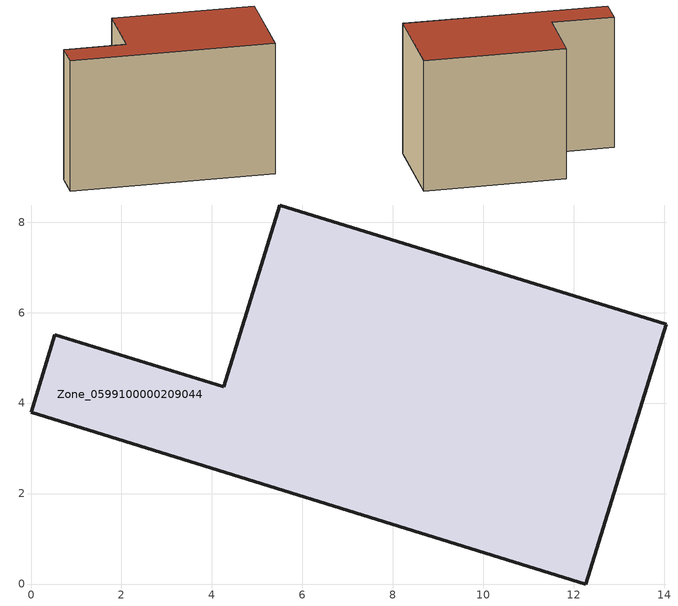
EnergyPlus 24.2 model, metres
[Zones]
Zone_0599100000209044
 floor ground (C_G): 12.27,0 0,3.8 0.52,5.51 4.26,4.36 5.5,8.38 14.05,5.74 z0
 wall outside (C_F): 12.27,0 14.05,5.74 5.5,8.38 4.26,4.36 0.52,5.51 0,3.8 12.27,0 z0:8.67
 roof outside (C_R): 0,3.8 12.27,0 14.05,5.74 5.5,8.38 4.26,4.36 0.52,5.51 z8.67
[BUILDING]
Pand.0599100000209044: North Axis=0; Terrain=City; Loads Convergence Tolerance Value=0.04; Temperature Convergence Tolerance Value=0.4; Solar Distribution=FullExterior; Maximum Number of Warmup Days=25; Minimum Number of Warmup Days=1
[Site:Location]
Rotterdam.The.Hague.AP_ZH_NLD Design_Conditions: Latitude=51.96; Longitude=4.45; Time Zone=1; Elevation=-4.5
[SITE:GROUNDTEMPERATURE:BUILDINGSURFACE]
18, 18, 18, 18, 18, 18, 18, 18, 18, 18, 18, 18
[MATERIAL] Thermal Absorptance=0.9; Solar Absorptance=0.7; Visible Absorptance=0.7
Name | Roughness | Thickness | Conductivity | Density | Specific Heat
G.TI.1975-1991 | MediumSmooth | 0.15 | 0.288461 | 540 | 1210
F.TI.1975-1991 | Rough | 0.3 | 0.230769 | 1920 | 840
R.TI.1975-1991 | MediumRough | 0.2 | 0.153846 | 1500 | 1000
[CONSTRUCTION]
C_G: G.TI.1975-1991
C_F: F.TI.1975-1991
C_R: R.TI.1975-1991
[ZONE]
Zone_0599100000209044: Type=1; Multiplier=1; Ceiling Height=Autocalculate; Volume=Autocalculate; Floor Area=autocalculate; Part of Total Floor Area=Yes
[ZONEINFILTRATION:DESIGNFLOWRATE]
Infil_Zone_0599100000209044: Zone or ZoneList or Space or SpaceList=Zone_0599100000209044; Schedule=AlwaysOn; Design Flow Rate Calculation Method=Flow/Area; Flow Rate per Floor Area=0.003; Constant Term Coefficient=1; Temperature Term Coefficient=0; Velocity Term Coefficient=0; Velocity Squared Term Coefficient=0
[HVACTEMPLATE:ZONE:IDEALLOADSAIRSYSTEM]
Zone_0599100000209044: Maximum Heating Supply Air Temperature=50; Minimum Cooling Supply Air Temperature=13; Maximum Heating Supply Air Humidity Ratio=0.0156; Minimum Cooling Supply Air Humidity Ratio=0.0077; Heating Limit=NoLimit; Cooling Limit=NoLimit; Dehumidification Control Type=ConstantSensibleHeatRatio; Cooling Sensible Heat Ratio=0.7; Dehumidification Setpoint=60; Humidification Control Type=None; Humidification Setpoint=30; Outdoor Air Method=None; Outdoor Air Flow Rate per Person=0.00944; Outdoor Air Flow Rate per Zone Floor Area=0; Outdoor Air Flow Rate per Zone=0; Demand Controlled Ventilation Type=None; Outdoor Air Economizer Type=NoEconomizer; Heat Recovery Type=None; Sensible Heat Recovery Effectiveness=0.7; Latent Heat Recovery Effectiveness=0.65
[ZONECONTROL:THERMOSTAT]
ThermostatControl_Zone_0599100000209044: Zone or ZoneList=Zone_0599100000209044; Control Type Schedule=DualSetpointControlType; Control 1=Thermostat_Zone_0599100000209044; Temperature Difference Between Cutout And Setpoint=0
[THERMOSTATSETPOINT:DUALSETPOINT]
Thermostat_Zone_0599100000209044: Heating Setpoint Temperature Schedule=HeatingSetpoint_Zone_0599100000209044; Cooling Setpoint Temperature Schedule=CoolingSetpoint_Zone_0599100000209044
[SCHEDULE:COMPACT]
HeatingSetpoint_Zone_0599100000209044: Through: 12/31, For: AllDays, Until: 24:00, 21
CoolingSetpoint_Zone_0599100000209044: Through: 12/31, For: AllDays, Until: 24:00, 24
DualSetpointControlType: Through: 12/31, For: AllDays, Until: 24:00, 4
AlwaysOn: Through: 12/31, For: AllDays, Until: 24:00, 1
